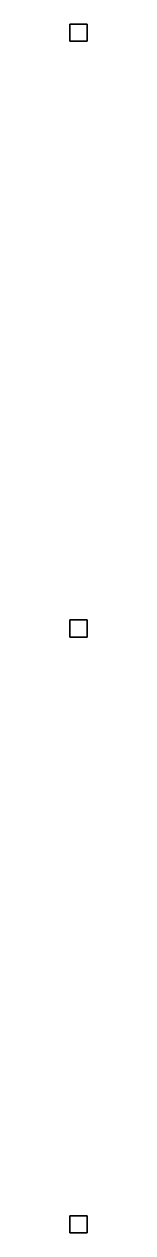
# Model space of a CAD drawing. Extents: x -3.55 to 3.55, y -3.55 to 3.55.
# Drawn here: x -3.55 to -3.45, y -3.55 to 3.55 of the extents above.
import ezdxf

# ---------------------------------------------------------------- set-up
doc = ezdxf.new("R2010")
doc.units = 0
doc.layers.get('0').update_dxf_attribs({"linetype": 'CONTINUOUS'})

msp = doc.modelspace()

# ---------------------------------------------------------------- linework, layer by layer
for points in [[(-3.45, 3.55, 2), (-3.45, 3.55), (-3.55, 3.55), (-3.55, 3.55, 2)], [(-3.55, 3.55, 2), (-3.55, 3.55), (-3.55, 3.45), (-3.55, 3.45, 2)], [(-3.45, 3.45), (-3.45, 3.55), (-3.45, 3.55, 2), (-3.45, 3.45, 2)], [(-3.55, 3.45, 2), (-3.55, 3.45), (-3.45, 3.45), (-3.45, 3.45, 2)], [(-3.55, 0.05, 2), (-3.55, 0.05), (-3.55, -0.05), (-3.55, -0.05, 2)], [(-3.45, 0.05, 2), (-3.45, 0.05), (-3.55, 0.05), (-3.55, 0.05, 2)], [(-3.45, -0.05), (-3.45, 0.05), (-3.45, 0.05, 2), (-3.45, -0.05, 2)], [(-3.55, -0.05, 2), (-3.55, -0.05), (-3.45, -0.05), (-3.45, -0.05, 2)], [(-3.55, -3.45, 2), (-3.55, -3.45), (-3.55, -3.55), (-3.55, -3.55, 2)], [(-3.45, -3.45, 2), (-3.45, -3.45), (-3.55, -3.45), (-3.55, -3.45, 2)], [(-3.45, -3.55), (-3.45, -3.45), (-3.45, -3.45, 2), (-3.45, -3.55, 2)], [(-3.55, -3.55, 2), (-3.55, -3.55), (-3.45, -3.55), (-3.45, -3.55, 2)]]:
    msp.add_3dface(points)

doc.saveas('drawing.dxf')
